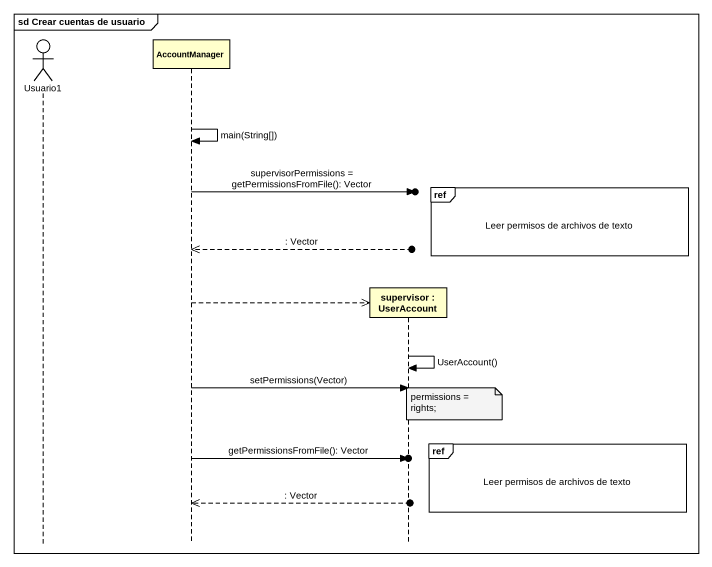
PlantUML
@startuml
mainframe sd Crear cuentas de usuario
hide footbox
actor Usuario1
participant AccountManager
participant "supervisor : UserAccount" as supervisor

AccountManager -> AccountManager : main(String[])
ref over supervisor : Leer permisos de archivos de texto
AccountManager ->o] : supervisorPermissions = getPermissionsFromFile(): Vector
AccountManager <<--o] : : Vector
AccountManager -->> supervisor **
supervisor -> supervisor : UserAccount()
AccountManager -> supervisor : setPermissions(Vector)
note over supervisor : permissions = rights;
ref over supervisor : Leer permisos de archivos de texto
AccountManager ->o] : getPermissionsFromFile(): Vector
AccountManager <<--o] : : Vector
@enduml
